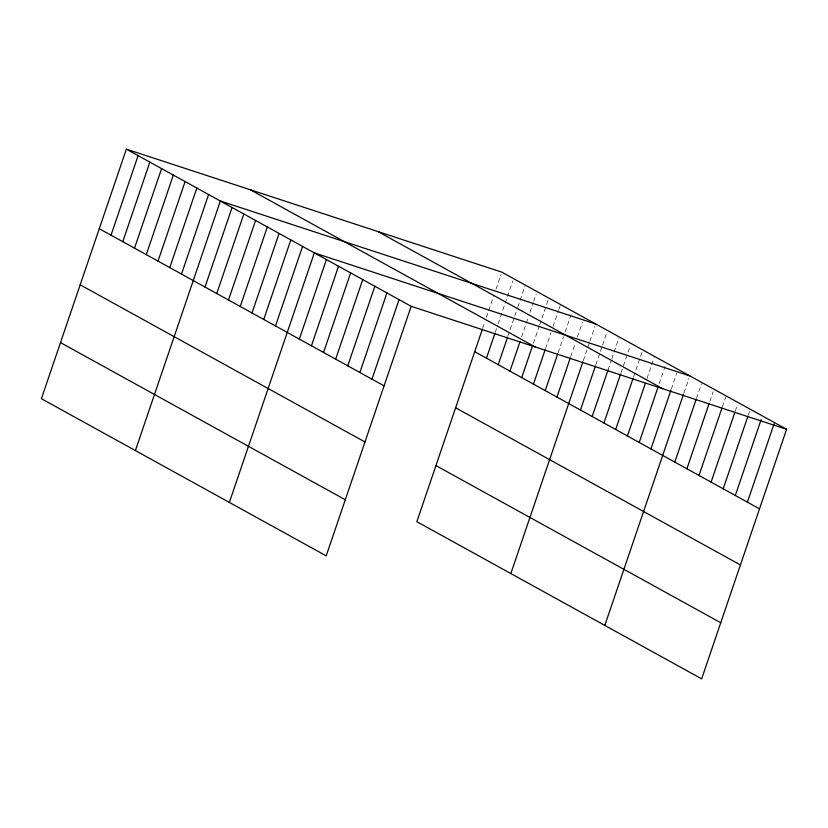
<?xml version="1.0" encoding="UTF-8"?>
<svg xmlns="http://www.w3.org/2000/svg" width="828" height="828" viewBox="0 0 828 828"><rect width="100%" height="100%" fill="white"/><g stroke="black" fill="none" stroke-linecap="round" stroke-linejoin="round"><path stroke-width="0.62" stroke-dasharray="4.14 3.1" d="M482.631 328.437L484.722 322.32M486.388 317.424L493.467 296.621M495.962 289.272L500.961 274.585M495.216 332.473L497.711 325.125M498.135 323.903L512.718 281.075M507.792 336.51L517.376 308.358M517.8 307.136L524.88 286.333M521.63 336.872L528.295 317.29M529.961 312.394L533.294 302.603M533.708 301.382L536.213 294.033M533.377 343.351L539.204 326.222M539.628 325L547.96 300.523M545.538 348.609L550.951 332.701M553.042 326.584L558.455 310.676M558.869 309.444L560.121 305.78M558.124 352.645L563.537 336.737M565.203 331.842L571.041 314.712M570.699 356.682L575.284 343.216M577.364 337.099L582.363 322.413M583.285 360.718L589.536 342.357M589.95 341.136L594.949 326.449M595.87 364.755L600.031 352.511M600.445 351.289L602.111 346.394M602.536 345.172L607.11 331.707M608.031 370.012L611.364 360.221M611.778 359L618.858 338.197M621.031 372.828L630.191 345.897M633.606 376.854L641.938 352.386M647.02 378.448L654.11 357.644M659.191 383.706L665.019 366.576M671.353 388.963L676.766 373.055M683.938 393L688.937 378.313M696.451 398.454L701.451 383.768M709.813 401.466L713.146 391.675M722.326 406.921L725.659 397.129M735.264 411.154L737.355 405.027M748.201 415.377L749.868 410.481"/><path stroke-width="1.24" d="M126.353 149.154L41.4 398.703L326.201 555.857L411.154 306.308L126.353 149.154L501.799 272.143L786.6 429.297L701.647 678.846L416.846 521.692L482.217 329.658M111.024 235.183L138.1 155.633M122.772 241.672L149.847 162.122M134.519 248.152L161.595 168.601M146.266 254.631L173.342 175.081M158.013 261.12L185.089 181.57M169.761 267.599L196.836 188.049M181.508 274.078L208.594 194.528M135.388 450.567L220.341 201.018L595.787 324.007M205.002 287.047L232.088 207.497M216.75 293.526L243.836 213.986M228.497 300.015L255.583 220.465M240.244 306.495L267.33 226.944M252.002 312.984L279.077 233.434M263.749 319.463L290.825 239.913M275.496 325.942L302.572 246.392M229.366 502.43L314.319 252.882L689.765 375.86M299.343 339.107L326.429 259.557M311.452 345.783L338.528 266.233M323.551 352.469L350.637 272.919M335.661 359.145L362.736 279.595M347.76 365.821L374.846 286.271M359.869 372.507L386.945 292.957M371.969 379.183L399.055 299.632M486.471 358.172L494.802 333.694M498.218 364.651L507.378 337.731M509.965 371.141L519.963 341.767M521.712 377.62L532.539 345.804M533.46 384.099L545.124 349.84M545.207 390.588L557.71 353.866M556.954 397.067L570.285 357.903M510.835 573.545L582.871 361.939M580.449 410.036L595.446 365.976M592.196 416.515L608.031 370.012M603.943 423.004L620.607 374.049M615.69 429.484L633.192 378.085M627.438 435.963L645.354 383.343M639.195 442.452L657.939 387.38M650.943 448.931L670.939 390.185M604.813 625.409L683.514 394.221M674.789 462.096L696.037 399.676M686.898 468.772L708.975 403.909M698.998 475.458L721.912 408.142M711.107 482.134L734.85 412.375M723.206 488.81L747.787 416.608M735.316 495.496L761.139 419.61M747.415 502.172L774.076 423.843M411.154 306.308L786.6 429.297M377.899 231.55L662.7 388.715M250.253 189.736L535.054 346.901M474.713 351.693L759.514 508.847M455.617 407.79L740.418 564.944M99.267 228.704L384.078 385.858M435.942 465.584L720.743 622.749M80.171 284.801L364.972 441.966M60.496 342.606L345.297 499.76"/></g></svg>
